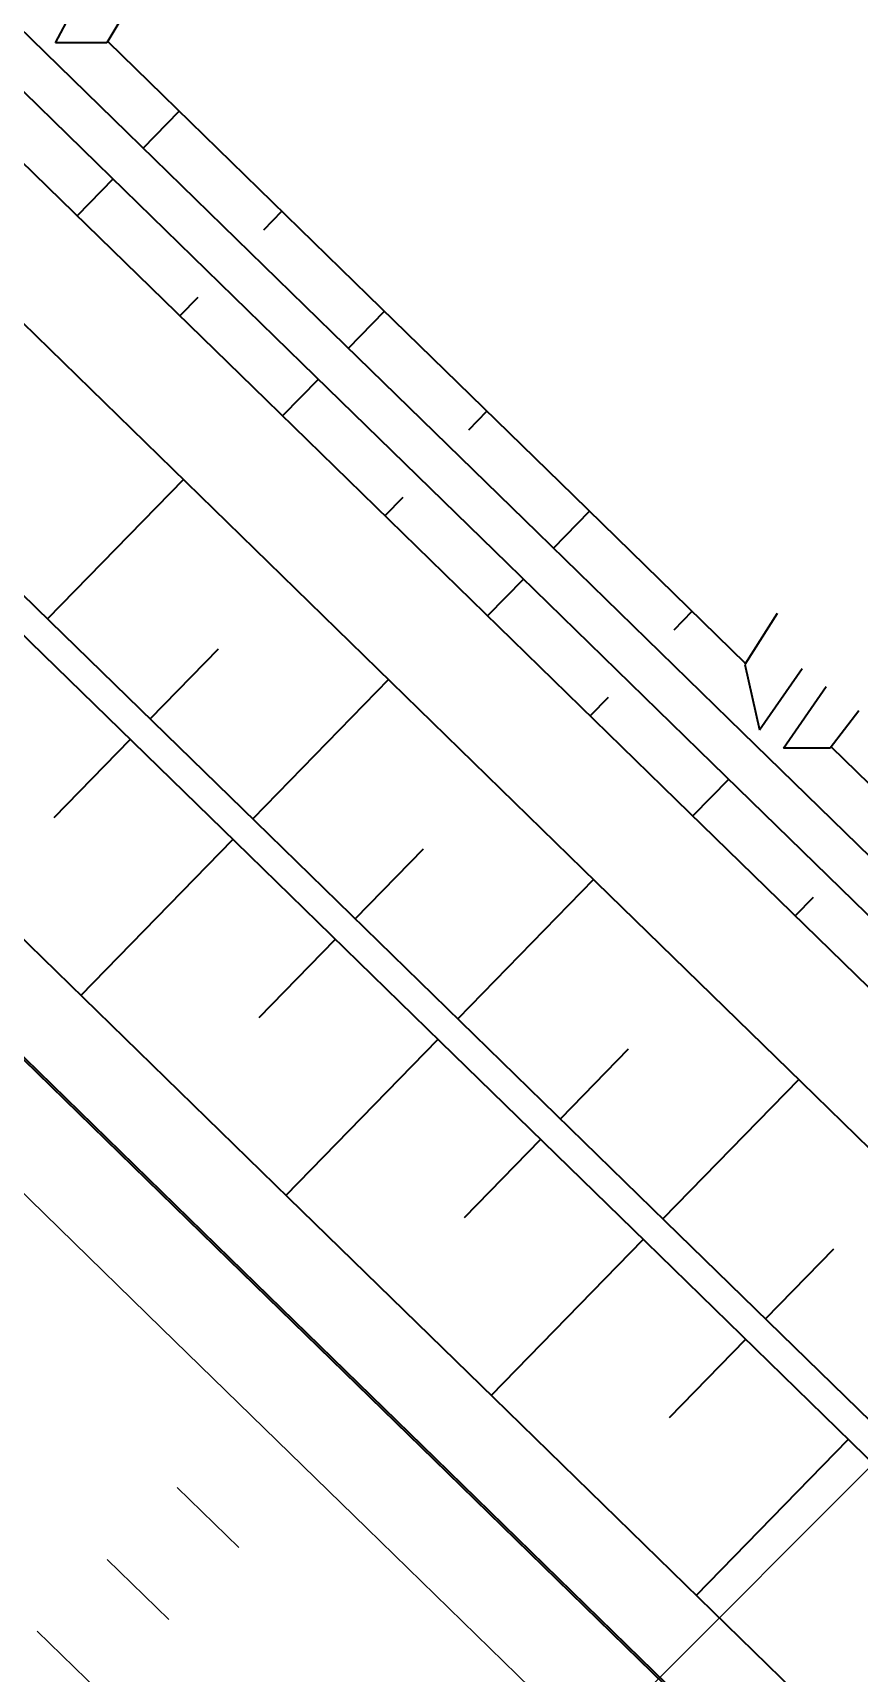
# Model space of a CAD drawing. Header units: metres. Extents: x 134219 to 139178, y 438661 to 444352.
# Drawn here: x 137791.8 to 137820.6, y 439973 to 440030.2 of the extents above; entities that cross this region are included whole.
import ezdxf

# ---------------------------------------------------------------- set-up
doc = ezdxf.new("R2010")
doc.units = ezdxf.units.M
doc.linetypes.add('13strp', pattern=[4, 1, -3])
doc.linetypes.add('39strp', pattern=[12, 3, -9])
doc.layers.add('Utd-ondergr-nw', color=8, linetype='13strp', lineweight=35)
doc.layers.add('X-XX-AL-AANPIJLING-S', color=7, linetype='Continuous', lineweight=25)
doc.layers.add('Utd-weg-nw', color=8, linetype='Continuous')

msp = doc.modelspace()

# ---------------------------------------------------------------- linework, layer by layer
at = {"layer": 'Utd-ondergr-nw', "linetype": 'Continuous'}
for p, q in [((137795.545, 440031.845), (137794.381, 440029.886)), ((137794.381, 440029.886), (137792.591, 440029.886)), ((137817.776, 440009.973), (137816.645, 440008.188)), ((137816.645, 440008.188), (137817.161, 440005.904)), ((137820.624, 440006.574), (137819.634, 440005.275)), ((137819.634, 440005.275), (137818.003, 440005.273))]:
    msp.add_line(p, q, dxfattribs=at)
at = {"layer": 'Utd-ondergr-nw', "linetype": 'Continuous', "flags": 128}
for points in [[(137739.85, 440070.392), (137747.011, 440063.412), (137754.173, 440056.433), (137761.334, 440049.453), (137768.496, 440042.474), (137775.657, 440035.494), (137782.819, 440028.515), (137789.98, 440021.536), (137797.142, 440014.556), (137804.303, 440007.577), (137811.465, 440000.597), (137818.626, 439993.618), (137825.788, 439986.638)], [(137752.106, 440068.64), (137759.268, 440061.661), (137766.429, 440054.681), (137773.591, 440047.702), (137780.752, 440040.722), (137787.914, 440033.743), (137795.075, 440026.763), (137802.237, 440019.784), (137809.398, 440012.804), (137816.56, 440005.825), (137823.721, 439998.845)], [(137751.059, 440067.566), (137758.221, 440060.587), (137765.382, 440053.607), (137772.544, 440046.628), (137779.705, 440039.648), (137786.867, 440032.669), (137794.028, 440025.689), (137801.19, 440018.71), (137808.351, 440011.73), (137815.513, 440004.751), (137822.674, 439997.771)], [(137749.803, 440066.277), (137756.965, 440059.298), (137764.126, 440052.318), (137771.288, 440045.339), (137778.449, 440038.359), (137785.611, 440031.38), (137792.772, 440024.4), (137799.934, 440017.421), (137807.095, 440010.441), (137814.257, 440003.462), (137821.418, 439996.482)], [(137722.518, 440065.79), (137729.107, 440059.369), (137736.268, 440052.389), (137743.43, 440045.41), (137750.591, 440038.43), (137757.753, 440031.451), (137764.914, 440024.471), (137772.076, 440017.492), (137779.237, 440010.512), (137786.399, 440003.533), (137793.56, 439996.553), (137800.722, 439989.574), (137807.883, 439982.594), (137815.045, 439975.615), (137822.206, 439968.635)], [(137735.109, 440065.528), (137742.271, 440058.548), (137749.432, 440051.569), (137756.594, 440044.589), (137763.755, 440037.61), (137770.917, 440030.63), (137778.078, 440023.651), (137785.24, 440016.671), (137792.401, 440009.692), (137799.563, 440002.712), (137806.724, 439995.733), (137813.886, 439988.753), (137821.047, 439981.774)], [(137734.412, 440064.812), (137741.573, 440057.832), (137748.734, 440050.853), (137755.896, 440043.873), (137763.057, 440036.894), (137770.219, 440029.914), (137777.38, 440022.935), (137784.542, 440015.955), (137791.703, 440008.976), (137798.865, 440001.996), (137806.026, 439995.017), (137813.188, 439988.037), (137820.349, 439981.058), (137827.511, 439974.078)], [(137719.851, 440064.2), (137720.424, 440063.641), (137727.013, 440057.22), (137734.174, 440050.241), (137741.336, 440043.261), (137748.497, 440036.282), (137755.659, 440029.302), (137762.82, 440022.323), (137769.982, 440015.343), (137777.143, 440008.364), (137784.305, 440001.384), (137791.466, 439994.405), (137798.628, 439987.425), (137805.789, 439980.446), (137812.951, 439973.466), (137820.112, 439966.487), (137827.274, 439959.507)], [(137719.9, 440064.25), (137720.473, 440063.691), (137727.062, 440057.27), (137734.223, 440050.291), (137741.385, 440043.311), (137748.546, 440036.332), (137755.708, 440029.352), (137762.869, 440022.373), (137770.031, 440015.393), (137777.192, 440008.414), (137784.354, 440001.434), (137791.515, 439994.455), (137798.677, 439987.475), (137805.838, 439980.496), (137813, 439973.516), (137820.161, 439966.537), (137827.322, 439959.557)], [(137794.407, 440029.928), (137796.332, 440028.052), (137803.493, 440021.073), (137810.654, 440014.093), (137816.672, 440008.229)], [(137795.648, 440026.205), (137796.904, 440027.494)], [(137794.601, 440025.131), (137793.345, 440023.842)], [(137799.857, 440023.36), (137800.485, 440024.004)], [(137797.554, 440020.996), (137796.926, 440020.352)], [(137802.81, 440019.225), (137804.066, 440020.514)], [(137801.763, 440018.151), (137800.506, 440016.862)], [(137807.019, 440016.38), (137807.647, 440017.025)], [(137797.049, 440014.647), (137792.308, 440009.783)], [(137804.715, 440014.017), (137804.087, 440013.373)], [(137809.971, 440012.246), (137811.227, 440013.535)], [(137808.924, 440011.172), (137807.668, 440009.883)], [(137814.18, 440009.401), (137814.808, 440010.045)], [(137798.259, 440008.725), (137795.889, 440006.293)], [(137804.21, 440007.667), (137799.47, 440002.803)], [(137811.877, 440007.038), (137811.249, 440006.393)], [(137792.539, 440002.855), (137795.191, 440005.577)], [(137819.663, 440005.314), (137824.977, 440000.134), (137832.139, 439993.155), (137839.3, 439986.175), (137842.117, 439983.43)], [(137816.086, 440004.192), (137814.829, 440002.903)], [(137793.467, 439996.644), (137798.772, 440002.087)], [(137805.421, 440001.745), (137803.05, 439999.313)], [(137811.372, 440000.688), (137806.631, 439995.824)], [(137819.038, 440000.058), (137818.41, 439999.414)], [(137799.7, 439995.876), (137802.352, 439998.597)], [(137800.628, 439989.664), (137805.933, 439995.108)], [(137812.582, 439994.766), (137810.212, 439992.334)], [(137818.533, 439993.708), (137813.793, 439988.844)], [(137806.862, 439988.896), (137809.514, 439991.618)], [(137807.79, 439982.685), (137813.095, 439988.128)], [(137819.744, 439987.787), (137817.373, 439985.354)], [(137814.023, 439981.917), (137816.675, 439984.638)], [(137814.951, 439975.705), (137820.256, 439981.149)]]:
    msp.add_lwpolyline(points, dxfattribs=at)
at = {"layer": 'Utd-ondergr-nw', "linetype": 'Continuous'}
for points in [[(137792.591, 440029.886), (137793.724, 440032.033)], [(137817.161, 440005.904), (137818.651, 440008.051)], [(137818.003, 440005.273), (137819.493, 440007.42)]]:
    msp.add_lwpolyline(points, dxfattribs=at)
at = {"layer": 'Utd-weg-nw', "linetype": '39strp', "flags": 128}
for points in [[(137358.552, 440406.612), (137364.088, 440401.217), (137371.25, 440394.238), (137378.411, 440387.258), (137385.573, 440380.279), (137392.734, 440373.299), (137399.896, 440366.32), (137407.057, 440359.34), (137414.219, 440352.361), (137421.38, 440345.381), (137428.541, 440338.402), (137435.703, 440331.422), (137442.864, 440324.443), (137450.026, 440317.463), (137457.187, 440310.484), (137464.349, 440303.504), (137471.51, 440296.525), (137478.672, 440289.545), (137485.833, 440282.566), (137492.995, 440275.586), (137500.156, 440268.607), (137507.318, 440261.627), (137514.479, 440254.648), (137521.641, 440247.668), (137528.802, 440240.689), (137535.964, 440233.709), (137543.125, 440226.73), (137550.287, 440219.751), (137557.448, 440212.771), (137564.61, 440205.792), (137568.835, 440201.674), (137571.771, 440198.812), (137578.933, 440191.833), (137586.094, 440184.853), (137593.256, 440177.874), (137600.417, 440170.894), (137607.578, 440163.915), (137614.74, 440156.935), (137621.901, 440149.956), (137629.063, 440142.976), (137636.224, 440135.997), (137643.386, 440129.017), (137650.547, 440122.038), (137657.709, 440115.058), (137664.87, 440108.079), (137672.032, 440101.099), (137679.193, 440094.12), (137686.355, 440087.14), (137693.516, 440080.161), (137700.678, 440073.181), (137707.839, 440066.202), (137715.001, 440059.222), (137715.574, 440058.664), (137722.162, 440052.243), (137729.324, 440045.263), (137736.485, 440038.284), (137743.647, 440031.304), (137750.808, 440024.325), (137757.97, 440017.345), (137765.131, 440010.366), (137772.293, 440003.387), (137779.454, 439996.407), (137786.615, 439989.428), (137793.777, 439982.448), (137800.938, 439975.469), (137808.1, 439968.489), (137815.261, 439961.51), (137822.423, 439954.53), (137829.584, 439947.551), (137836.746, 439940.571), (137843.907, 439933.592), (137851.069, 439926.612), (137858.23, 439919.633), (137865.392, 439912.653), (137872.553, 439905.674), (137879.715, 439898.694), (137886.876, 439891.715), (137894.038, 439884.735), (137901.199, 439877.756), (137908.361, 439870.776), (137915.522, 439863.797), (137922.684, 439856.817), (137929.845, 439849.838), (137935.288, 439844.533), (137937.007, 439842.858), (137944.168, 439835.879), (137951.33, 439828.899), (137958.491, 439821.92), (137961.549, 439818.939), (137965.647, 439814.948), (137972.804, 439807.988), (137979.968, 439801.035), (137987.139, 439794.089), (137994.317, 439787.15), (138001.502, 439780.218), (138008.694, 439773.294), (138015.893, 439766.376), (138020.234, 439762.212), (138023.103, 439759.461), (138030.321, 439752.541), (138037.539, 439745.62), (138044.758, 439738.699), (138051.976, 439731.779), (138059.194, 439724.858), (138066.413, 439717.937), (138073.359, 439711.277)], [(137356.11, 440404.106), (137361.645, 440398.711), (137368.807, 440391.731), (137375.968, 440384.752), (137383.13, 440377.772), (137390.291, 440370.793), (137397.453, 440363.813), (137404.614, 440356.834), (137411.776, 440349.854), (137418.937, 440342.875), (137426.099, 440335.895), (137433.26, 440328.916), (137440.422, 440321.936), (137447.583, 440314.957), (137454.745, 440307.977), (137461.906, 440300.998), (137469.068, 440294.018), (137476.229, 440287.039), (137483.39, 440280.059), (137490.552, 440273.08), (137497.713, 440266.1), (137504.875, 440259.121), (137512.036, 440252.141), (137519.198, 440245.162), (137526.359, 440238.182), (137533.521, 440231.203), (137540.682, 440224.223), (137547.844, 440217.244), (137555.005, 440210.265), (137562.167, 440203.285), (137566.392, 440199.167), (137569.328, 440196.306), (137576.49, 440189.326), (137583.651, 440182.347), (137590.813, 440175.367), (137597.974, 440168.388), (137605.136, 440161.408), (137612.297, 440154.429), (137619.459, 440147.449), (137626.62, 440140.47), (137633.782, 440133.49), (137640.943, 440126.511), (137648.105, 440119.531), (137655.266, 440112.552), (137662.427, 440105.572), (137669.589, 440098.593), (137676.75, 440091.613), (137683.912, 440084.634), (137691.073, 440077.654), (137698.235, 440070.675), (137705.396, 440063.695), (137712.558, 440056.716), (137713.131, 440056.158), (137719.719, 440049.736), (137726.881, 440042.757), (137734.042, 440035.777), (137741.204, 440028.798), (137748.365, 440021.818), (137755.527, 440014.839), (137762.688, 440007.859), (137769.85, 440000.88), (137777.011, 439993.9), (137784.173, 439986.921), (137791.334, 439979.942), (137798.496, 439972.962), (137805.657, 439965.983), (137812.819, 439959.003), (137819.98, 439952.024), (137827.142, 439945.044), (137834.303, 439938.065), (137841.464, 439931.085), (137848.626, 439924.106), (137855.787, 439917.126), (137862.949, 439910.147), (137870.11, 439903.167), (137877.272, 439896.188), (137884.433, 439889.208), (137891.595, 439882.229), (137898.756, 439875.249), (137905.918, 439868.27), (137913.079, 439861.29), (137920.241, 439854.311), (137927.402, 439847.331), (137932.845, 439842.027), (137934.564, 439840.352), (137941.725, 439833.372), (137948.887, 439826.393), (137956.048, 439819.413), (137959.106, 439816.433), (137963.205, 439812.44), (137970.365, 439805.477), (137977.532, 439798.522), (137984.705, 439791.573), (137991.886, 439784.632), (137999.073, 439777.698), (138006.268, 439770.771), (138013.469, 439763.852), (138017.812, 439759.686), (138020.681, 439756.935), (138027.899, 439750.014), (138035.117, 439743.094), (138042.335, 439736.173), (138049.554, 439729.252), (138056.772, 439722.331), (138063.99, 439715.411), (138070.937, 439708.751)], [(137353.667, 440401.599), (137359.203, 440396.204), (137366.364, 440389.225), (137373.525, 440382.245), (137380.687, 440375.266), (137387.848, 440368.286), (137395.01, 440361.307), (137402.171, 440354.327), (137409.333, 440347.348), (137416.494, 440340.368), (137423.656, 440333.389), (137430.817, 440326.409), (137437.979, 440319.43), (137445.14, 440312.45), (137452.302, 440305.471), (137459.463, 440298.491), (137466.625, 440291.512), (137473.786, 440284.532), (137480.948, 440277.553), (137488.109, 440270.573), (137495.271, 440263.594), (137502.432, 440256.614), (137509.594, 440249.635), (137516.755, 440242.655), (137523.917, 440235.676), (137531.078, 440228.696), (137538.24, 440221.717), (137545.401, 440214.737), (137552.562, 440207.758), (137559.724, 440200.779), (137563.949, 440196.661), (137566.885, 440193.799), (137574.047, 440186.82), (137581.208, 440179.84), (137588.37, 440172.861), (137595.531, 440165.881), (137602.693, 440158.902), (137609.854, 440151.922), (137617.016, 440144.943), (137624.177, 440137.963), (137631.339, 440130.984), (137638.5, 440124.004), (137645.662, 440117.025), (137652.823, 440110.045), (137659.985, 440103.066), (137667.146, 440096.086), (137674.308, 440089.107), (137681.469, 440082.127), (137688.631, 440075.148), (137695.792, 440068.168), (137702.954, 440061.189), (137710.115, 440054.209), (137710.688, 440053.651), (137717.277, 440047.23), (137724.438, 440040.25), (137731.599, 440033.271), (137738.761, 440026.291), (137745.922, 440019.312), (137753.084, 440012.332), (137760.245, 440005.353), (137767.407, 439998.373), (137774.568, 439991.394), (137781.73, 439984.414), (137788.891, 439977.435), (137796.053, 439970.456), (137803.214, 439963.476), (137810.376, 439956.497), (137817.537, 439949.517), (137824.699, 439942.538), (137831.86, 439935.558), (137839.022, 439928.579), (137846.183, 439921.599), (137853.345, 439914.62), (137860.506, 439907.64), (137867.668, 439900.661), (137874.829, 439893.681), (137881.991, 439886.702), (137889.152, 439879.722), (137896.314, 439872.743), (137903.475, 439865.763), (137910.636, 439858.784), (137917.798, 439851.804), (137924.959, 439844.825), (137930.402, 439839.52), (137932.121, 439837.845), (137939.282, 439830.866), (137946.444, 439823.886), (137953.605, 439816.907), (137956.664, 439813.926), (137960.764, 439809.932), (137967.926, 439802.967), (137975.095, 439796.009), (137982.272, 439789.058), (137989.455, 439782.115), (137996.645, 439775.178), (138003.842, 439768.249), (138011.045, 439761.327), (138015.389, 439757.159), (138018.258, 439754.409), (138025.477, 439747.488), (138032.695, 439740.567), (138039.913, 439733.646), (138047.132, 439726.726), (138054.35, 439719.805), (138061.568, 439712.884), (138068.514, 439706.225)]]:
    msp.add_lwpolyline(points, dxfattribs=at)
at = {"layer": 'Utd-weg-nw', "linetype": 'Continuous', "flags": 128}
msp.add_lwpolyline([(137710.352, 440068.78), (137717.513, 440061.801), (137718.086, 440061.242), (137724.675, 440054.821), (137731.836, 440047.842), (137738.998, 440040.862), (137746.159, 440033.883), (137753.321, 440026.903), (137760.482, 440019.924), (137767.644, 440012.944), (137774.805, 440005.965), (137781.967, 439998.985), (137789.128, 439992.006), (137796.29, 439985.026), (137803.451, 439978.047), (137810.613, 439971.067), (137817.774, 439964.088), (137824.935, 439957.108)], dxfattribs=at)
at = {"layer": 'X-XX-AL-AANPIJLING-S'}
msp.add_line((137874.817, 440033.98), (137797.262, 439956.429), dxfattribs=at)

doc.saveas('drawing.dxf')
